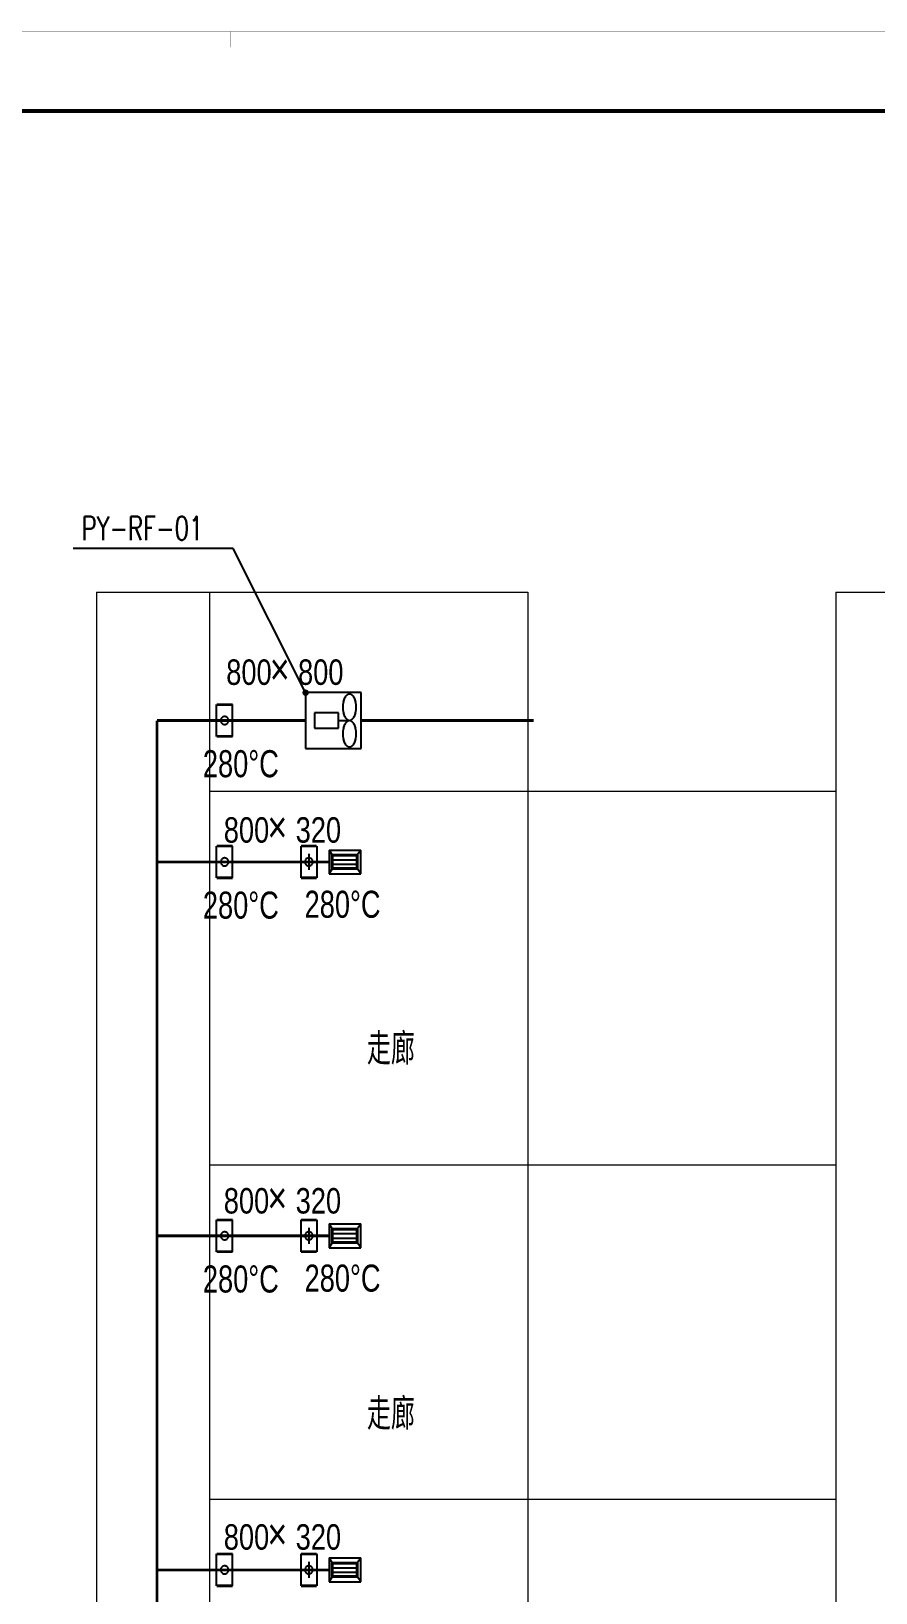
# Model space of a CAD drawing. Extents: x -562219 to -386232, y -244737 to -38219.
# Drawn here: x -430785 to -420165, y -204963 to -185332 of the extents above; entities that cross this region are included whole.
import ezdxf

# ---------------------------------------------------------------- set-up
doc = ezdxf.new("R2010")
doc.units = 0
doc.header["$LTSCALE"] = 1000
doc.header["$MEASUREMENT"] = 0
doc.layers.get('0').update_dxf_attribs({"linetype": 'CONTINUOUS'})
for name, color, linetype in [('DIM_LEAD', 3, 'CONTINUOUS'), ('DUCT-加压送风管设备', 7, 'CONTINUOUS'), ('DUCT-排烟标注', 3, 'CONTINUOUS'), ('DUCT-排烟管', 2, 'CONTINUOUS'), ('DUCT-排烟管端线', 4, 'CONTINUOUS'), ('DUCT-排烟阀门', 7, 'CONTINUOUS'), ('DUCT-排烟风口', 7, 'CONTINUOUS')]:
    doc.layers.add(name, color=color, linetype=linetype)
doc.layers.add('SYTM$0$SYST-ASST', color=7, linetype='CONTINUOUS', lineweight=18)
doc.styles.add('_TCH_DIM', font='SIMPLEX', dxfattribs={"bigfont": 'GBCBIG'})
doc.styles.add('_THVAC_PIPEDN', font='ROS', dxfattribs={"width": 0.8, "height": 3.5, "bigfont": 'JD'})
doc.styles.add('ros.jd', font='ROS', dxfattribs={"width": 0.8, "height": 350, "bigfont": 'JD'})

# ---------------------------------------------------------------- blocks, each defined once
blk = doc.blocks.new('图框-A1')
for points, const_width in [([(0, 0), (841, 0), (841, 594), (0, 594)], 0.05), ([(766, 584), (25, 584), (25, 10), (766, 10)], 0.5)]:
    blk.add_lwpolyline(points, close=True, dxfattribs=dict(const_width=const_width))
at = {"const_width": 0.05}
blk.add_lwpolyline([(420.5, 594), (420.5, 592)], dxfattribs=at)
blk = doc.blocks.new('$轴流风机$00000011')
for p, q in [((-500, 500, 0), (-500, -500, 0)), ((500, 500, 0), (-500, 500, 0)), ((500, -500, 0), (500, 500, 0)), ((-339, 135, 0), (-339, -135, 0)), ((88, 135, 0), (-339, 135, 0)), ((88, -135, 0), (88, 135, 0)), ((88, 0, 0), (288, 0, 0)), ((-339, -135, 0), (88, -135, 0)), ((-500, -500, 0), (500, -500, 0))]:
    blk.add_line(p, q)
for centre, radius, start, end in [((633, 238, 0), 465, 168.1126, 180), ((462, 274, 0), 291, 153.0603, 168.1126), ((355, 329, 0), 170, 129.1821, 153.0603), ((288, 410, 0), 64.8, 90, 129.1821), ((288, 410, 0), 64.8, 50.8179, 90), ((222, 329, 0), 170, 26.9397, 50.8179), ((115, 274, 0), 291, 11.8874, 26.9397), ((-56, 238, 0), 465, 0, 11.8874), ((633, 238, 0), 465, 180, 191.8874), ((462, 202, 0), 291, 191.8874, 206.9397), ((355, 148, 0), 170, 206.9397, 230.8179), ((288, 66, 0), 64.8, 230.8179, 270), ((288, 66, 0), 64.8, 270, 309.1821), ((222, 148, 0), 170, 309.1821, 333.0603), ((115, 202, 0), 291, 333.0603, 348.1126), ((-56, 238, 0), 465, 348.1126, 0), ((633, -238, 0), 465, 168.1126, 180), ((633, -238, 0), 465, 180, 191.8874), ((462, -202, 0), 291, 153.0603, 168.1126), ((355, -148, 0), 170, 129.1821, 153.0603), ((288, -66, 0), 64.8, 90, 129.1821), ((288, -66, 0), 64.8, 50.8179, 90), ((222, -148, 0), 170, 26.9397, 50.8179), ((115, -202, 0), 291, 11.8874, 26.9397), ((-56, -238, 0), 465, 0, 11.8874), ((-56, -238, 0), 465, 348.1126, 0), ((462, -274, 0), 291, 191.8874, 206.9397), ((355, -329, 0), 170, 206.9397, 230.8179), ((288, -410, 0), 64.8, 230.8179, 270), ((288, -410, 0), 64.8, 270, 309.1821), ((222, -329, 0), 170, 309.1821, 333.0603), ((115, -274, 0), 291, 333.0603, 348.1126)]:
    blk.add_arc(centre, radius, start, end)
for p in [(-500, 0, 0), (500, 0, 0)]:
    blk.add_point(p)
blk = doc.blocks.new('$风口$00000108')
for p, q in [((-250, 135), (-190, 75)), ((-250, -135), (-250, 135)), ((200, 25), (-190, 25)), ((250, 135), (200, 75)), ((250, 135), (250, -135)), ((-250, -135), (-190, -75)), ((250, -135), (-250, -135)), ((200, -25), (-190, -25)), ((200, -75), (250, -135))]:
    blk.add_line(p, q)
at = {"linetype": 'Continuous'}
blk.add_line((250, 135), (-250, 135), dxfattribs=at)
at = {"lineweight": 40}
for p, q in [((-190, 75), (200, 75)), ((-190, -75), (-190, 75)), ((200, 75), (200, -75)), ((-190, -75), (200, -75))]:
    blk.add_line(p, q, dxfattribs=at)

msp = doc.modelspace()

# ---------------------------------------------------------------- linework, layer by layer
at = {"layer": 'DIM_LEAD'}
for p, q in [((-428244, -191834), (-430257, -191834)), ((-427335, -193647), (-428244, -191834)), ((-427335, -193647), (-428244, -191834))]:
    msp.add_line(p, q, dxfattribs=at)
at = {"layer": 'DIM_LEAD', "const_width": 40}
msp.add_lwpolyline([(-427326, -193665, 1), (-427344, -193629, 1)], format="xyb", close=True, dxfattribs=at)
msp.add_lwpolyline([(-427326, -193665, 1), (-427344, -193629, 1)], format="xyb", close=True, dxfattribs=at)
at = {"layer": 'DUCT-排烟管', "const_width": 35}
for points in [[(-428454, -193797), (-428254, -193797)], [(-429205, -208875), (-429205, -193997)], [(-429205, -193997), (-427335, -193997)], [(-426635, -193997), (-424469, -193997)], [(-428254, -194197), (-428454, -194197)], [(-428454, -195575), (-428254, -195575)], [(-427394, -195575), (-427194, -195575)], [(-429205, -195775), (-427039, -195775)], [(-428254, -195975), (-428454, -195975)], [(-427194, -195975), (-427394, -195975)], [(-428454, -200275), (-428254, -200275)], [(-427394, -200275), (-427194, -200275)], [(-429205, -200475), (-427039, -200475)], [(-428254, -200675), (-428454, -200675)], [(-427194, -200675), (-427394, -200675)], [(-428454, -204475), (-428254, -204475)], [(-427394, -204475), (-427194, -204475)], [(-429205, -204675), (-427039, -204675)], [(-428254, -204875), (-428454, -204875)], [(-427194, -204875), (-427394, -204875)]]:
    msp.add_lwpolyline(points, dxfattribs=at)
at = {"layer": 'DUCT-排烟管端线'}
for p, q in [((-428454, -194197), (-428454, -193797)), ((-428254, -194197), (-428254, -193797)), ((-428454, -195975), (-428454, -195575)), ((-428254, -195975), (-428254, -195575)), ((-427394, -195575), (-427394, -195975)), ((-427194, -195575), (-427194, -195975)), ((-428454, -200675), (-428454, -200275)), ((-428254, -200675), (-428254, -200275)), ((-427394, -200275), (-427394, -200675)), ((-427194, -200275), (-427194, -200675)), ((-428454, -204875), (-428454, -204475)), ((-428254, -204875), (-428254, -204475)), ((-427394, -204475), (-427394, -204875)), ((-427194, -204475), (-427194, -204875))]:
    msp.add_line(p, q, dxfattribs=at)
at = {"layer": 'DUCT-排烟阀门'}
for p, q in [((-428375, -193952), (-428381, -193955)), ((-428369, -193949), (-428375, -193952)), ((-428363, -193948), (-428369, -193949)), ((-428357, -193947), (-428363, -193948)), ((-428351, -193947), (-428357, -193947)), ((-428345, -193948), (-428351, -193947)), ((-428339, -193949), (-428345, -193948)), ((-428333, -193952), (-428339, -193949)), ((-428327, -193955), (-428333, -193952)), ((-428266, -193997), (-428441, -193997)), ((-428402, -193984), (-428404, -193991)), ((-428404, -193991), (-428404, -193997)), ((-428404, -193997), (-428404, -194003)), ((-428404, -194003), (-428402, -194009)), ((-428400, -193978), (-428402, -193984)), ((-428402, -194009), (-428400, -194015)), ((-428398, -193973), (-428400, -193978)), ((-428400, -194015), (-428398, -194021)), ((-428394, -193967), (-428398, -193973)), ((-428398, -194021), (-428394, -194026)), ((-428390, -193963), (-428394, -193967)), ((-428394, -194026), (-428390, -194031)), ((-428386, -193958), (-428390, -193963)), ((-428390, -194031), (-428386, -194035)), ((-428381, -193955), (-428386, -193958)), ((-428386, -194035), (-428381, -194039)), ((-428381, -194039), (-428375, -194042)), ((-428375, -194042), (-428369, -194044)), ((-428369, -194044), (-428363, -194046)), ((-428363, -194046), (-428357, -194047)), ((-428357, -194047), (-428351, -194047)), ((-428351, -194047), (-428345, -194046)), ((-428345, -194046), (-428339, -194044)), ((-428339, -194044), (-428333, -194042)), ((-428333, -194042), (-428327, -194039)), ((-428322, -193958), (-428327, -193955)), ((-428327, -194039), (-428322, -194035)), ((-428318, -193963), (-428322, -193958)), ((-428322, -194035), (-428318, -194031)), ((-428314, -193967), (-428318, -193963)), ((-428318, -194031), (-428314, -194026)), ((-428310, -193973), (-428314, -193967)), ((-428314, -194026), (-428310, -194021)), ((-428307, -193978), (-428310, -193973)), ((-428310, -194021), (-428307, -194015)), ((-428306, -193984), (-428307, -193978)), ((-428307, -194015), (-428306, -194009)), ((-428304, -193991), (-428306, -193984)), ((-428306, -194009), (-428304, -194003)), ((-428304, -193997), (-428304, -193991)), ((-428304, -194003), (-428304, -193997)), ((-427294, -195675), (-427294, -195875)), ((-428266, -195775), (-428441, -195775)), ((-428402, -195763), (-428404, -195769)), ((-428404, -195769), (-428404, -195775)), ((-428404, -195775), (-428404, -195782)), ((-428404, -195782), (-428402, -195788)), ((-428400, -195757), (-428402, -195763)), ((-428402, -195788), (-428400, -195794)), ((-428398, -195751), (-428400, -195757)), ((-428400, -195794), (-428398, -195799)), ((-428394, -195746), (-428398, -195751)), ((-428398, -195799), (-428394, -195805)), ((-428390, -195741), (-428394, -195746)), ((-428394, -195805), (-428390, -195809)), ((-428386, -195737), (-428390, -195741)), ((-428390, -195809), (-428386, -195814)), ((-428381, -195733), (-428386, -195737)), ((-428386, -195814), (-428381, -195817)), ((-428375, -195730), (-428381, -195733)), ((-428381, -195817), (-428375, -195821)), ((-428369, -195728), (-428375, -195730)), ((-428375, -195821), (-428369, -195823)), ((-428363, -195726), (-428369, -195728)), ((-428369, -195823), (-428363, -195824)), ((-428357, -195725), (-428363, -195726)), ((-428363, -195824), (-428357, -195825)), ((-428351, -195725), (-428357, -195725)), ((-428357, -195825), (-428351, -195825)), ((-428345, -195726), (-428351, -195725)), ((-428351, -195825), (-428345, -195824)), ((-428339, -195728), (-428345, -195726)), ((-428345, -195824), (-428339, -195823)), ((-428333, -195730), (-428339, -195728)), ((-428339, -195823), (-428333, -195821)), ((-428327, -195733), (-428333, -195730)), ((-428333, -195821), (-428327, -195817)), ((-428322, -195737), (-428327, -195733)), ((-428327, -195817), (-428322, -195814)), ((-428318, -195741), (-428322, -195737)), ((-428322, -195814), (-428318, -195809)), ((-428314, -195746), (-428318, -195741)), ((-428318, -195809), (-428314, -195805)), ((-428310, -195751), (-428314, -195746)), ((-428314, -195805), (-428310, -195799)), ((-428307, -195757), (-428310, -195751)), ((-428310, -195799), (-428307, -195794)), ((-428306, -195763), (-428307, -195757)), ((-428307, -195794), (-428306, -195788)), ((-428304, -195769), (-428306, -195763)), ((-428306, -195788), (-428304, -195782)), ((-428304, -195775), (-428304, -195769)), ((-428304, -195782), (-428304, -195775)), ((-427343, -195763), (-427344, -195769)), ((-427344, -195769), (-427344, -195775)), ((-427344, -195775), (-427344, -195782)), ((-427344, -195782), (-427343, -195788)), ((-427341, -195757), (-427343, -195763)), ((-427343, -195788), (-427341, -195794)), ((-427338, -195751), (-427341, -195757)), ((-427341, -195794), (-427338, -195799)), ((-427335, -195746), (-427338, -195751)), ((-427338, -195799), (-427335, -195805)), ((-427331, -195741), (-427335, -195746)), ((-427335, -195805), (-427331, -195809)), ((-427326, -195737), (-427331, -195741)), ((-427331, -195809), (-427326, -195814)), ((-427321, -195733), (-427326, -195737)), ((-427326, -195814), (-427321, -195817)), ((-427316, -195730), (-427321, -195733)), ((-427321, -195817), (-427316, -195821)), ((-427310, -195728), (-427316, -195730)), ((-427316, -195821), (-427310, -195823)), ((-427304, -195726), (-427310, -195728)), ((-427310, -195823), (-427304, -195824)), ((-427297, -195725), (-427304, -195726)), ((-427304, -195824), (-427297, -195825)), ((-427291, -195725), (-427297, -195725)), ((-427297, -195825), (-427291, -195825)), ((-427285, -195726), (-427291, -195725)), ((-427291, -195825), (-427285, -195824)), ((-427279, -195728), (-427285, -195726)), ((-427285, -195824), (-427279, -195823)), ((-427273, -195730), (-427279, -195728)), ((-427279, -195823), (-427273, -195821)), ((-427268, -195733), (-427273, -195730)), ((-427273, -195821), (-427268, -195817)), ((-427262, -195737), (-427268, -195733)), ((-427268, -195817), (-427262, -195814)), ((-427258, -195741), (-427262, -195737)), ((-427262, -195814), (-427258, -195809)), ((-427254, -195746), (-427258, -195741)), ((-427258, -195809), (-427254, -195805)), ((-427250, -195751), (-427254, -195746)), ((-427254, -195805), (-427250, -195799)), ((-427248, -195757), (-427250, -195751)), ((-427250, -195799), (-427248, -195794)), ((-427246, -195763), (-427248, -195757)), ((-427248, -195794), (-427246, -195788)), ((-427245, -195769), (-427246, -195763)), ((-427246, -195788), (-427245, -195782)), ((-427244, -195775), (-427245, -195769)), ((-427245, -195782), (-427244, -195775)), ((-428369, -200428), (-428375, -200430)), ((-428363, -200426), (-428369, -200428)), ((-428357, -200425), (-428363, -200426)), ((-428351, -200425), (-428357, -200425)), ((-428345, -200426), (-428351, -200425)), ((-428339, -200428), (-428345, -200426)), ((-428333, -200430), (-428339, -200428)), ((-427310, -200428), (-427316, -200430)), ((-427304, -200426), (-427310, -200428)), ((-427297, -200425), (-427304, -200426)), ((-427291, -200425), (-427297, -200425)), ((-427294, -200375), (-427294, -200575)), ((-427285, -200426), (-427291, -200425)), ((-427279, -200428), (-427285, -200426)), ((-427273, -200430), (-427279, -200428)), ((-428266, -200475), (-428441, -200475)), ((-428402, -200463), (-428404, -200469)), ((-428404, -200469), (-428404, -200475)), ((-428404, -200475), (-428404, -200482)), ((-428404, -200482), (-428402, -200488)), ((-428400, -200457), (-428402, -200463)), ((-428402, -200488), (-428400, -200494)), ((-428398, -200451), (-428400, -200457)), ((-428400, -200494), (-428398, -200499)), ((-428394, -200446), (-428398, -200451)), ((-428398, -200499), (-428394, -200505)), ((-428390, -200441), (-428394, -200446)), ((-428394, -200505), (-428390, -200509)), ((-428386, -200437), (-428390, -200441)), ((-428390, -200509), (-428386, -200514)), ((-428381, -200433), (-428386, -200437)), ((-428386, -200514), (-428381, -200517)), ((-428375, -200430), (-428381, -200433)), ((-428381, -200517), (-428375, -200521)), ((-428375, -200521), (-428369, -200523)), ((-428369, -200523), (-428363, -200524)), ((-428363, -200524), (-428357, -200525)), ((-428357, -200525), (-428351, -200525)), ((-428351, -200525), (-428345, -200524)), ((-428345, -200524), (-428339, -200523)), ((-428339, -200523), (-428333, -200521)), ((-428327, -200433), (-428333, -200430)), ((-428333, -200521), (-428327, -200517)), ((-428322, -200437), (-428327, -200433)), ((-428327, -200517), (-428322, -200514)), ((-428318, -200441), (-428322, -200437)), ((-428322, -200514), (-428318, -200509)), ((-428314, -200446), (-428318, -200441)), ((-428318, -200509), (-428314, -200505)), ((-428310, -200451), (-428314, -200446)), ((-428314, -200505), (-428310, -200499)), ((-428307, -200457), (-428310, -200451)), ((-428310, -200499), (-428307, -200494)), ((-428306, -200463), (-428307, -200457)), ((-428307, -200494), (-428306, -200488)), ((-428304, -200469), (-428306, -200463)), ((-428306, -200488), (-428304, -200482)), ((-428304, -200475), (-428304, -200469)), ((-428304, -200482), (-428304, -200475)), ((-427343, -200463), (-427344, -200469)), ((-427344, -200469), (-427344, -200475)), ((-427344, -200475), (-427344, -200482)), ((-427344, -200482), (-427343, -200488)), ((-427341, -200457), (-427343, -200463)), ((-427343, -200488), (-427341, -200494)), ((-427338, -200451), (-427341, -200457)), ((-427341, -200494), (-427338, -200499)), ((-427335, -200446), (-427338, -200451)), ((-427338, -200499), (-427335, -200505)), ((-427331, -200441), (-427335, -200446)), ((-427335, -200505), (-427331, -200509)), ((-427326, -200437), (-427331, -200441)), ((-427331, -200509), (-427326, -200514)), ((-427321, -200433), (-427326, -200437)), ((-427326, -200514), (-427321, -200517)), ((-427316, -200430), (-427321, -200433)), ((-427321, -200517), (-427316, -200521)), ((-427316, -200521), (-427310, -200523)), ((-427310, -200523), (-427304, -200524)), ((-427304, -200524), (-427297, -200525)), ((-427297, -200525), (-427291, -200525)), ((-427291, -200525), (-427285, -200524)), ((-427285, -200524), (-427279, -200523)), ((-427279, -200523), (-427273, -200521)), ((-427268, -200433), (-427273, -200430)), ((-427273, -200521), (-427268, -200517)), ((-427262, -200437), (-427268, -200433)), ((-427268, -200517), (-427262, -200514)), ((-427258, -200441), (-427262, -200437)), ((-427262, -200514), (-427258, -200509)), ((-427254, -200446), (-427258, -200441)), ((-427258, -200509), (-427254, -200505)), ((-427250, -200451), (-427254, -200446)), ((-427254, -200505), (-427250, -200499)), ((-427248, -200457), (-427250, -200451)), ((-427250, -200499), (-427248, -200494)), ((-427246, -200463), (-427248, -200457)), ((-427248, -200494), (-427246, -200488)), ((-427245, -200469), (-427246, -200463)), ((-427246, -200488), (-427245, -200482)), ((-427244, -200475), (-427245, -200469)), ((-427245, -200482), (-427244, -200475)), ((-428266, -204675), (-428441, -204675)), ((-428402, -204663), (-428404, -204669)), ((-428404, -204669), (-428404, -204675)), ((-428404, -204675), (-428404, -204682)), ((-428404, -204682), (-428402, -204688)), ((-428400, -204657), (-428402, -204663)), ((-428402, -204688), (-428400, -204694)), ((-428398, -204651), (-428400, -204657)), ((-428400, -204694), (-428398, -204699)), ((-428394, -204646), (-428398, -204651)), ((-428398, -204699), (-428394, -204705)), ((-428390, -204641), (-428394, -204646)), ((-428394, -204705), (-428390, -204709)), ((-428386, -204637), (-428390, -204641)), ((-428390, -204709), (-428386, -204714)), ((-428381, -204633), (-428386, -204637)), ((-428386, -204714), (-428381, -204717)), ((-428375, -204630), (-428381, -204633)), ((-428381, -204717), (-428375, -204721)), ((-428369, -204628), (-428375, -204630)), ((-428375, -204721), (-428369, -204723)), ((-428363, -204626), (-428369, -204628)), ((-428369, -204723), (-428363, -204724)), ((-428357, -204625), (-428363, -204626)), ((-428363, -204724), (-428357, -204725)), ((-428351, -204625), (-428357, -204625)), ((-428357, -204725), (-428351, -204725)), ((-428345, -204626), (-428351, -204625)), ((-428351, -204725), (-428345, -204724)), ((-428339, -204628), (-428345, -204626)), ((-428345, -204724), (-428339, -204723)), ((-428333, -204630), (-428339, -204628)), ((-428339, -204723), (-428333, -204721)), ((-428327, -204633), (-428333, -204630)), ((-428333, -204721), (-428327, -204717)), ((-428322, -204637), (-428327, -204633)), ((-428327, -204717), (-428322, -204714)), ((-428318, -204641), (-428322, -204637)), ((-428322, -204714), (-428318, -204709)), ((-428314, -204646), (-428318, -204641)), ((-428318, -204709), (-428314, -204705)), ((-428310, -204651), (-428314, -204646)), ((-428314, -204705), (-428310, -204699)), ((-428307, -204657), (-428310, -204651)), ((-428310, -204699), (-428307, -204694)), ((-428306, -204663), (-428307, -204657)), ((-428307, -204694), (-428306, -204688)), ((-428304, -204669), (-428306, -204663)), ((-428306, -204688), (-428304, -204682)), ((-428304, -204675), (-428304, -204669)), ((-428304, -204682), (-428304, -204675)), ((-427343, -204663), (-427344, -204669)), ((-427344, -204669), (-427344, -204675)), ((-427344, -204675), (-427344, -204682)), ((-427344, -204682), (-427343, -204688)), ((-427341, -204657), (-427343, -204663)), ((-427343, -204688), (-427341, -204694)), ((-427338, -204651), (-427341, -204657)), ((-427341, -204694), (-427338, -204699)), ((-427335, -204646), (-427338, -204651)), ((-427338, -204699), (-427335, -204705)), ((-427331, -204641), (-427335, -204646)), ((-427335, -204705), (-427331, -204709)), ((-427326, -204637), (-427331, -204641)), ((-427331, -204709), (-427326, -204714)), ((-427321, -204633), (-427326, -204637)), ((-427326, -204714), (-427321, -204717)), ((-427316, -204630), (-427321, -204633)), ((-427321, -204717), (-427316, -204721)), ((-427310, -204628), (-427316, -204630)), ((-427316, -204721), (-427310, -204723)), ((-427304, -204626), (-427310, -204628)), ((-427310, -204723), (-427304, -204724)), ((-427297, -204625), (-427304, -204626)), ((-427304, -204724), (-427297, -204725)), ((-427291, -204625), (-427297, -204625)), ((-427297, -204725), (-427291, -204725)), ((-427294, -204575), (-427294, -204775)), ((-427285, -204626), (-427291, -204625)), ((-427291, -204725), (-427285, -204724)), ((-427279, -204628), (-427285, -204626)), ((-427285, -204724), (-427279, -204723)), ((-427273, -204630), (-427279, -204628)), ((-427279, -204723), (-427273, -204721)), ((-427268, -204633), (-427273, -204630)), ((-427273, -204721), (-427268, -204717)), ((-427262, -204637), (-427268, -204633)), ((-427268, -204717), (-427262, -204714)), ((-427258, -204641), (-427262, -204637)), ((-427262, -204714), (-427258, -204709)), ((-427254, -204646), (-427258, -204641)), ((-427258, -204709), (-427254, -204705)), ((-427250, -204651), (-427254, -204646)), ((-427254, -204705), (-427250, -204699)), ((-427248, -204657), (-427250, -204651)), ((-427250, -204699), (-427248, -204694)), ((-427246, -204663), (-427248, -204657)), ((-427248, -204694), (-427246, -204688)), ((-427245, -204669), (-427246, -204663)), ((-427246, -204688), (-427245, -204682)), ((-427244, -204675), (-427245, -204669)), ((-427245, -204682), (-427244, -204675))]:
    msp.add_line(p, q, dxfattribs=at)
at = {"layer": 'SYTM$0$SYST-ASST'}
for p, q in [((-429964, -192384), (-429964, -212484)), ((-429964, -192384), (-424540, -192384)), ((-428542, -192384), (-428542, -212484)), ((-424540, -192384), (-424540, -218734)), ((-420669, -192384), (-420669, -218734)), ((-420669, -192384), (-417720, -192384)), ((-428542, -194884), (-420669, -194884)), ((-428542, -199584), (-420669, -199584)), ((-428542, -203784), (-420669, -203784))]:
    msp.add_line(p, q, dxfattribs=at)

# ---------------------------------------------------------------- block references
at = {"xscale": 100, "yscale": 100, "zscale": 100}
msp.add_blockref('图框-A1', (-470334, -244734), dxfattribs=at)
at = {"layer": 'DUCT-加压送风管设备', "xscale": 0.7000000000000001, "yscale": 0.7000000000000001, "zscale": 700}
msp.add_blockref('$轴流风机$00000011', (-426985, -193997), dxfattribs=at)
at = {"layer": 'DUCT-排烟风口', "xscale": 0.8, "yscale": -1.111111111111111, "rotation": 180}
for p in [(-426839, -195775, 1300), (-426839, -200475, 1300), (-426839, -204675, 1300)]:
    msp.add_blockref('$风口$00000108', p, dxfattribs=at)

# ---------------------------------------------------------------- texts
at = {"layer": 'DIM_LEAD', "color": 7, "style": '_TCH_DIM', "width": 0.705882}
msp.add_text('PY-RF-01', height=297.5, dxfattribs=at).set_placement((-430152, -191729))
at = {"layer": 'DUCT-排烟标注', "style": 'ros.jd', "width": 0.8}
for s, height, p in [('800', 320, (-428333, -193549)), ('×', 397, (-427785, -193549)), ('800', 320, (-427430, -193549)), ('800', 320, (-428364, -195533)), ('×', 397, (-427815, -195533)), ('320', 320, (-427460, -195533)), ('800', 320, (-428364, -200195)), ('×', 397, (-427815, -200195)), ('320', 320, (-427460, -200195)), ('800', 320, (-428364, -204421)), ('×', 397, (-427815, -204421)), ('320', 320, (-427460, -204421))]:
    msp.add_text(s, height=height, dxfattribs=at).set_placement(p)
at = {"layer": 'DUCT-排烟阀门', "style": '_THVAC_PIPEDN', "width": 0.752941}
for p in [(-428627, -194710, 2600), (-428627, -196488, 2600), (-427348, -196477, 2600), (-428627, -201188, 2600), (-427348, -201177, 2600)]:
    msp.add_text('280%%dC', height=340, dxfattribs=at).set_placement(p)
at = {"layer": 'SYTM$0$SYST-ASST', "style": 'ros.jd', "width": 0.8}
for p in [(-426564, -198324), (-426564, -202913)]:
    msp.add_text('走廊', height=396.9, dxfattribs=at).set_placement(p)

doc.saveas('drawing.dxf')
